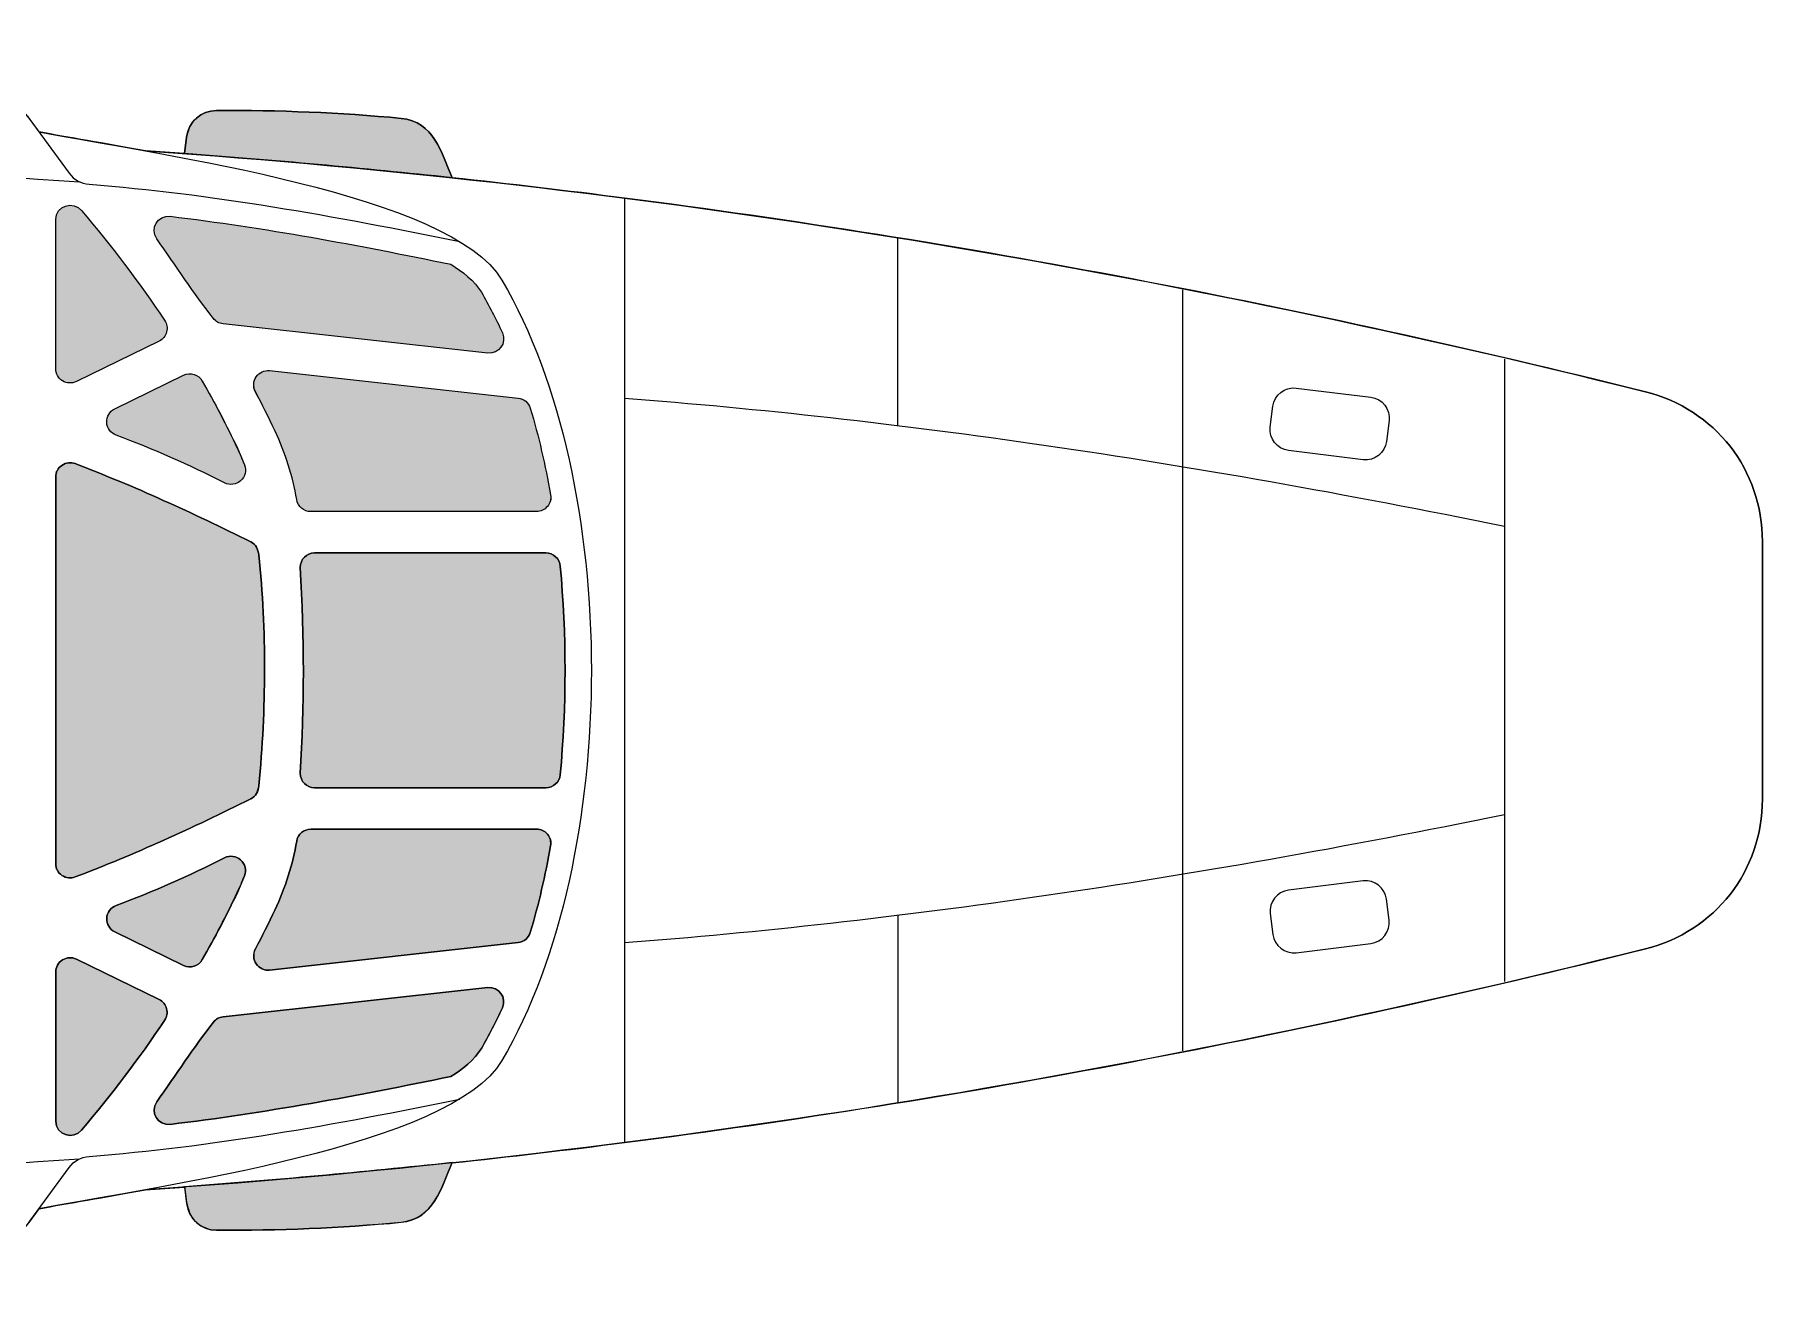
# Model space of a CAD drawing. Extents: x 65 to 351, y 42 to 244.
# Drawn here: x 163.6 to 183.16, y 110.67 to 124.95 of the extents above; entities that cross this region are included whole.
import ezdxf

# ---------------------------------------------------------------- set-up
doc = ezdxf.new("R2010")
doc.units = 0
doc.header["$MEASUREMENT"] = 0
doc.layers.add('4-VIEW', color=7, linetype='CONTINUOUS')
doc.layers.add('SOLIDS', color=7, linetype='CONTINUOUS')

msp = doc.modelspace()

# ---------------------------------------------------------------- hatches: boundary and pattern name
at = {"layer": 'SOLIDS'}
h = msp.add_hatch(color=252, dxfattribs=at)
edge = h.paths.add_edge_path()
edge.add_spline(control_points=[(167.753, 124.006), (167.064, 124.071), (166.367, 124.099), (165.663, 124.095), (165.55, 124.095), (165.449, 124.04), (165.387, 123.955), (165.345, 123.886), (165.326, 123.8), (165.315, 123.72), (165.315, 123.72), (165.301, 123.607), (165.301, 123.607), (166.308, 123.533), (167.318, 123.442), (168.331, 123.333), (168.206, 123.62), (168.124, 123.971), (167.753, 124.006)], knot_values=[0, 0, 0, 0, 1, 1, 1, 2, 2, 2, 3, 3, 3, 4, 4, 4, 5, 5, 5, 6, 6, 6, 6], degree=3, periodic=1)
h = msp.add_hatch(color=255, dxfattribs=at)
edge = h.paths.add_edge_path()
edge.add_spline(control_points=[(163.844, 122.859), (163.844, 122.859), (163.844, 121.172), (163.844, 121.172), (163.844, 121.114), (163.872, 121.065), (163.921, 121.034), (163.97, 121.004), (164.026, 121.001), (164.078, 121.026), (164.078, 121.026), (165.013, 121.483), (165.013, 121.483), (165.057, 121.504), (165.086, 121.54), (165.099, 121.587), (165.111, 121.633), (165.104, 121.679), (165.077, 121.719), (164.788, 122.151), (164.472, 122.565), (164.137, 122.963), (164.043, 123.075), (163.844, 123.018), (163.844, 122.859)], knot_values=[0, 0, 0, 0, 1, 1, 1, 2, 2, 2, 3, 3, 3, 4, 4, 4, 5, 5, 5, 6, 6, 6, 7, 7, 7, 8, 8, 8, 8], degree=3, periodic=1)
h = msp.add_hatch(color=255, dxfattribs=at)
edge = h.paths.add_edge_path()
edge.add_spline(control_points=[(168.316, 122.354), (167.268, 122.571), (166.205, 122.769), (165.139, 122.897), (164.998, 122.914), (164.905, 122.756), (164.987, 122.641), (165.206, 122.337), (165.407, 122.023), (165.628, 121.74), (165.656, 121.705), (165.693, 121.684), (165.738, 121.679), (165.738, 121.679), (168.733, 121.348), (168.733, 121.348), (168.859, 121.334), (168.951, 121.461), (168.899, 121.577), (168.826, 121.737), (168.746, 121.891), (168.661, 122.038), (168.587, 122.164), (168.443, 122.274), (168.316, 122.354)], knot_values=[0, 0, 0, 0, 1, 1, 1, 2, 2, 2, 3, 3, 3, 4, 4, 4, 5, 5, 5, 6, 6, 6, 7, 7, 7, 8, 8, 8, 8], degree=3, periodic=1)
h = msp.add_hatch(color=255, dxfattribs=at)
edge = h.paths.add_edge_path()
edge.add_spline(control_points=[(165.291, 121.097), (165.291, 121.097), (164.512, 120.717), (164.512, 120.717), (164.453, 120.688), (164.418, 120.629), (164.421, 120.563), (164.425, 120.497), (164.465, 120.442), (164.527, 120.419), (164.946, 120.261), (165.356, 120.083), (165.755, 119.879), (165.816, 119.848), (165.886, 119.857), (165.937, 119.903), (165.988, 119.948), (166.005, 120.018), (165.98, 120.082), (165.98, 120.082), (165.9, 120.271), (165.9, 120.271), (165.778, 120.53), (165.645, 120.784), (165.503, 121.031), (165.461, 121.106), (165.368, 121.135), (165.291, 121.097)], knot_values=[0, 0, 0, 0, 1, 1, 1, 2, 2, 2, 3, 3, 3, 4, 4, 4, 5, 5, 5, 6, 6, 6, 7, 7, 7, 8, 8, 8, 9, 9, 9, 9], degree=3, periodic=1)
h = msp.add_hatch(color=255, dxfattribs=at)
edge = h.paths.add_edge_path()
edge.add_spline(control_points=[(169.077, 120.838), (169.077, 120.838), (166.265, 121.149), (166.265, 121.149), (166.204, 121.156), (166.148, 121.131), (166.113, 121.08), (166.078, 121.029), (166.075, 120.967), (166.104, 120.912), (166.18, 120.767), (166.254, 120.619), (166.324, 120.47), (166.445, 120.21), (166.526, 119.955), (166.571, 119.689), (166.584, 119.61), (166.651, 119.553), (166.731, 119.553), (166.731, 119.553), (169.285, 119.553), (169.285, 119.553), (169.334, 119.553), (169.377, 119.573), (169.409, 119.612), (169.441, 119.65), (169.454, 119.695), (169.445, 119.744), (169.386, 120.076), (169.31, 120.405), (169.215, 120.723), (169.196, 120.787), (169.144, 120.831), (169.077, 120.838)], knot_values=[0, 0, 0, 0, 1, 1, 1, 2, 2, 2, 3, 3, 3, 4, 4, 4, 5, 5, 5, 6, 6, 6, 7, 7, 7, 8, 8, 8, 9, 9, 9, 10, 10, 10, 11, 11, 11, 11], degree=3, periodic=1)
h = msp.add_hatch(color=255, dxfattribs=at)
edge = h.paths.add_edge_path()
edge.add_spline(control_points=[(163.844, 119.943), (163.844, 119.943), (163.844, 115.568), (163.844, 115.568), (163.844, 115.513), (163.869, 115.465), (163.915, 115.434), (163.96, 115.403), (164.013, 115.397), (164.064, 115.416), (164.732, 115.67), (165.394, 115.973), (166.052, 116.302), (166.109, 116.33), (166.136, 116.385), (166.142, 116.447), (166.227, 117.328), (166.232, 118.2), (166.142, 119.065), (166.135, 119.127), (166.109, 119.182), (166.052, 119.21), (165.394, 119.539), (164.732, 119.841), (164.064, 120.096), (164.013, 120.115), (163.96, 120.109), (163.915, 120.077), (163.869, 120.046), (163.844, 119.999), (163.844, 119.943)], knot_values=[0, 0, 0, 0, 1, 1, 1, 2, 2, 2, 3, 3, 3, 4, 4, 4, 5, 5, 5, 6, 6, 6, 7, 7, 7, 8, 8, 8, 9, 9, 9, 10, 10, 10, 10], degree=3, periodic=1)
h = msp.add_hatch(color=255, dxfattribs=at)
edge = h.paths.add_edge_path()
edge.add_spline(control_points=[(166.611, 118.922), (166.66, 118.126), (166.657, 117.349), (166.611, 116.59), (166.611, 116.5), (166.684, 116.427), (166.773, 116.427), (166.773, 116.427), (169.392, 116.427), (169.392, 116.427), (169.476, 116.427), (169.546, 116.491), (169.554, 116.574), (169.626, 117.331), (169.626, 118.181), (169.554, 118.937), (169.546, 119.021), (169.476, 119.085), (169.392, 119.085), (169.392, 119.085), (166.773, 119.085), (166.773, 119.085), (166.684, 119.085), (166.611, 119.012), (166.611, 118.922)], knot_values=[0, 0, 0, 0, 1, 1, 1, 2, 2, 2, 3, 3, 3, 4, 4, 4, 5, 5, 5, 6, 6, 6, 7, 7, 7, 8, 8, 8, 8], degree=3, periodic=1)
h = msp.add_hatch(color=255, dxfattribs=at)
edge = h.paths.add_edge_path()
edge.add_spline(control_points=[(166.731, 115.958), (166.651, 115.958), (166.584, 115.902), (166.571, 115.823), (166.526, 115.556), (166.445, 115.301), (166.324, 115.042), (166.254, 114.893), (166.18, 114.745), (166.104, 114.599), (166.075, 114.545), (166.078, 114.483), (166.113, 114.432), (166.148, 114.382), (166.204, 114.355), (166.265, 114.362), (166.265, 114.362), (169.077, 114.673), (169.077, 114.673), (169.144, 114.681), (169.196, 114.725), (169.215, 114.788), (169.31, 115.107), (169.386, 115.436), (169.445, 115.768), (169.454, 115.817), (169.441, 115.862), (169.409, 115.901), (169.377, 115.939), (169.334, 115.958), (169.285, 115.958), (169.285, 115.958), (166.731, 115.958), (166.731, 115.958)], knot_values=[0, 0, 0, 0, 1, 1, 1, 2, 2, 2, 3, 3, 3, 4, 4, 4, 5, 5, 5, 6, 6, 6, 7, 7, 7, 8, 8, 8, 9, 9, 9, 10, 10, 10, 11, 11, 11, 11], degree=3, periodic=1)
h = msp.add_hatch(color=255, dxfattribs=at)
edge = h.paths.add_edge_path()
edge.add_spline(control_points=[(165.755, 115.633), (165.356, 115.429), (164.946, 115.25), (164.527, 115.093), (164.465, 115.07), (164.425, 115.015), (164.421, 114.949), (164.418, 114.882), (164.453, 114.824), (164.512, 114.795), (164.512, 114.795), (165.291, 114.414), (165.291, 114.414), (165.368, 114.377), (165.461, 114.406), (165.503, 114.48), (165.645, 114.728), (165.778, 114.981), (165.9, 115.242), (165.9, 115.242), (165.98, 115.43), (165.98, 115.43), (166.005, 115.494), (165.988, 115.563), (165.937, 115.609), (165.886, 115.655), (165.816, 115.664), (165.755, 115.633)], knot_values=[0, 0, 0, 0, 1, 1, 1, 2, 2, 2, 3, 3, 3, 4, 4, 4, 5, 5, 5, 6, 6, 6, 7, 7, 7, 8, 8, 8, 9, 9, 9, 9], degree=3, periodic=1)
h = msp.add_hatch(color=255, dxfattribs=at)
edge = h.paths.add_edge_path()
edge.add_spline(control_points=[(163.844, 114.339), (163.844, 114.339), (163.844, 112.653), (163.844, 112.653), (163.844, 112.494), (164.043, 112.437), (164.137, 112.549), (164.472, 112.946), (164.788, 113.361), (165.077, 113.793), (165.104, 113.833), (165.111, 113.878), (165.099, 113.925), (165.086, 113.972), (165.057, 114.008), (165.013, 114.029), (165.013, 114.029), (164.078, 114.486), (164.078, 114.486), (164.026, 114.511), (163.97, 114.508), (163.921, 114.477), (163.872, 114.447), (163.844, 114.397), (163.844, 114.339)], knot_values=[0, 0, 0, 0, 1, 1, 1, 2, 2, 2, 3, 3, 3, 4, 4, 4, 5, 5, 5, 6, 6, 6, 7, 7, 7, 8, 8, 8, 8], degree=3, periodic=1)
h = msp.add_hatch(color=255, dxfattribs=at)
edge = h.paths.add_edge_path()
edge.add_spline(control_points=[(168.733, 114.164), (168.733, 114.164), (165.738, 113.832), (165.738, 113.832), (165.693, 113.827), (165.656, 113.807), (165.628, 113.771), (165.407, 113.489), (165.206, 113.174), (164.987, 112.871), (164.905, 112.756), (164.998, 112.598), (165.139, 112.615), (166.205, 112.742), (167.268, 112.941), (168.316, 113.157), (168.443, 113.238), (168.587, 113.347), (168.661, 113.474), (168.746, 113.62), (168.826, 113.775), (168.899, 113.936), (168.951, 114.05), (168.859, 114.178), (168.733, 114.164)], knot_values=[0, 0, 0, 0, 1, 1, 1, 2, 2, 2, 3, 3, 3, 4, 4, 4, 5, 5, 5, 6, 6, 6, 7, 7, 7, 8, 8, 8, 8], degree=3, periodic=1)
h = msp.add_hatch(color=252, dxfattribs=at)
edge = h.paths.add_edge_path()
edge.add_spline(control_points=[(167.753, 111.509), (167.064, 111.444), (166.367, 111.416), (165.663, 111.42), (165.55, 111.421), (165.449, 111.475), (165.387, 111.56), (165.345, 111.63), (165.326, 111.715), (165.315, 111.796), (165.315, 111.796), (165.301, 111.909), (165.301, 111.909), (166.308, 111.983), (167.318, 112.074), (168.331, 112.182), (168.206, 111.895), (168.124, 111.545), (167.753, 111.509)], knot_values=[0, 0, 0, 0, 1, 1, 1, 2, 2, 2, 3, 3, 3, 4, 4, 4, 5, 5, 5, 6, 6, 6, 6], degree=3, periodic=1)

# ---------------------------------------------------------------- linework, layer by layer
at = {"layer": '4-VIEW', "color": 7}
for points in [[(170.282, 123.103), (170.282, 112.409)], [(173.373, 120.528), (173.373, 122.649)], [(176.597, 122.065), (176.597, 113.447)], [(180.241, 121.281), (180.241, 114.231)], [(173.373, 114.983), (173.373, 112.863)]]:
    msp.add_lwpolyline(points, dxfattribs=at)
for points, knots in [([(156.47, 123.518), (156.47, 123.518), (156.058, 123.915), (156.058, 123.915), (155.871, 124.095), (156, 124.421), (156.265, 124.417), (156.265, 124.417), (162.924, 124.318), (162.924, 124.318), (163.181, 124.315), (163.401, 124.201), (163.552, 123.993), (163.552, 123.993), (163.998, 123.384), (163.998, 123.384), (164.053, 123.309), (164.13, 123.266), (164.223, 123.259), (165.585, 123.155), (167.008, 122.901), (168.418, 122.61)], [0, 0, 0, 0, 1, 1, 1, 2, 2, 2, 3, 3, 3, 4, 4, 4, 5, 5, 5, 6, 6, 6, 7, 7, 7, 7]), ([(165.301, 123.607), (165.301, 123.607), (165.324, 123.794), (165.324, 123.794), (165.345, 123.966), (165.489, 124.094), (165.662, 124.095), (166.367, 124.099), (167.064, 124.071), (167.753, 124.006), (168.124, 123.971), (168.205, 123.62), (168.331, 123.333)], [0, 0, 0, 0, 1, 1, 1, 2, 2, 2, 3, 3, 3, 4, 4, 4, 4]), ([(163.656, 123.852), (165.057, 123.591), (168.331, 123.139), (168.894, 122.175), (170.244, 119.863), (170.244, 115.648), (168.894, 113.337), (168.331, 112.373), (165.057, 111.921), (163.656, 111.66)], [0, 0, 0, 0, 1, 1, 1, 2, 2, 2, 3, 3, 3, 3]), ([(164.859, 123.638), (170.43, 123.256), (176.089, 122.346), (181.835, 120.91), (182.624, 120.713), (183.16, 120.026), (183.16, 119.213), (183.16, 119.213), (183.16, 116.298), (183.16, 116.298), (183.16, 115.485), (182.624, 114.799), (181.835, 114.602), (176.089, 113.166), (170.43, 112.256), (164.859, 111.873)], [0, 0, 0, 0, 1, 1, 1, 2, 2, 2, 3, 3, 3, 4, 4, 4, 5, 5, 5, 5]), ([(163.844, 122.859), (163.844, 122.859), (163.844, 121.172), (163.844, 121.172), (163.844, 121.114), (163.872, 121.065), (163.921, 121.034), (163.969, 121.004), (164.026, 121.001), (164.078, 121.026), (164.078, 121.026), (165.013, 121.483), (165.013, 121.483), (165.057, 121.504), (165.086, 121.54), (165.099, 121.587), (165.111, 121.633), (165.104, 121.679), (165.077, 121.719), (164.788, 122.151), (164.472, 122.565), (164.137, 122.963), (164.042, 123.075), (163.844, 123.018), (163.844, 122.859), (163.844, 122.859), (163.844, 122.859), (163.844, 122.859)], [0, 0, 0, 0, 1, 1, 1, 2, 2, 2, 3, 3, 3, 4, 4, 4, 5, 5, 5, 6, 6, 6, 7, 7, 7, 8, 8, 8, 9, 9, 9, 9]), ([(168.899, 121.577), (168.826, 121.737), (168.746, 121.891), (168.661, 122.038), (168.587, 122.164), (168.443, 122.274), (168.316, 122.354), (167.268, 122.571), (166.205, 122.769), (165.139, 122.897), (164.998, 122.914), (164.905, 122.756), (164.987, 122.641), (165.206, 122.337), (165.407, 122.023), (165.628, 121.74), (165.656, 121.705), (165.693, 121.684), (165.738, 121.679), (165.738, 121.679), (168.733, 121.348), (168.733, 121.348), (168.859, 121.334), (168.951, 121.461), (168.899, 121.577), (168.899, 121.577), (168.899, 121.577), (168.899, 121.577)], [0, 0, 0, 0, 1, 1, 1, 2, 2, 2, 3, 3, 3, 4, 4, 4, 5, 5, 5, 6, 6, 6, 7, 7, 7, 8, 8, 8, 9, 9, 9, 9]), ([(164.527, 120.419), (164.946, 120.261), (165.356, 120.083), (165.755, 119.879), (165.816, 119.848), (165.886, 119.857), (165.937, 119.903), (165.988, 119.948), (166.005, 120.018), (165.98, 120.082), (165.956, 120.144), (165.929, 120.207), (165.899, 120.271), (165.777, 120.53), (165.645, 120.784), (165.503, 121.031), (165.461, 121.106), (165.368, 121.135), (165.291, 121.097), (165.291, 121.097), (164.512, 120.717), (164.512, 120.717), (164.453, 120.688), (164.418, 120.629), (164.421, 120.563), (164.425, 120.497), (164.465, 120.442), (164.527, 120.419), (164.527, 120.419), (164.527, 120.419), (164.527, 120.419)], [0, 0, 0, 0, 1, 1, 1, 2, 2, 2, 3, 3, 3, 4, 4, 4, 5, 5, 5, 6, 6, 6, 7, 7, 7, 8, 8, 8, 9, 9, 9, 10, 10, 10, 10]), ([(169.445, 119.744), (169.386, 120.076), (169.31, 120.405), (169.215, 120.723), (169.196, 120.787), (169.144, 120.831), (169.077, 120.838), (169.077, 120.838), (166.265, 121.149), (166.265, 121.149), (166.204, 121.156), (166.147, 121.131), (166.113, 121.08), (166.078, 121.029), (166.075, 120.967), (166.103, 120.912), (166.18, 120.767), (166.254, 120.619), (166.324, 120.47), (166.445, 120.21), (166.526, 119.955), (166.571, 119.689), (166.584, 119.61), (166.651, 119.553), (166.731, 119.553), (166.731, 119.553), (169.285, 119.553), (169.285, 119.553), (169.334, 119.553), (169.377, 119.573), (169.409, 119.612), (169.441, 119.65), (169.453, 119.695), (169.445, 119.744), (169.445, 119.744), (169.445, 119.744), (169.445, 119.744)], [0, 0, 0, 0, 1, 1, 1, 2, 2, 2, 3, 3, 3, 4, 4, 4, 5, 5, 5, 6, 6, 6, 7, 7, 7, 8, 8, 8, 9, 9, 9, 10, 10, 10, 11, 11, 11, 12, 12, 12, 12]), ([(177.796, 120.245), (177.796, 120.245), (178.641, 120.141), (178.641, 120.141), (178.771, 120.125), (178.89, 120.218), (178.906, 120.348), (178.906, 120.348), (178.935, 120.583), (178.935, 120.583), (178.951, 120.713), (178.858, 120.832), (178.728, 120.848), (178.728, 120.848), (177.884, 120.952), (177.884, 120.952), (177.754, 120.968), (177.635, 120.875), (177.619, 120.746), (177.619, 120.746), (177.59, 120.51), (177.59, 120.51), (177.574, 120.38), (177.667, 120.261), (177.796, 120.245), (177.796, 120.245), (177.796, 120.245), (177.796, 120.245)], [0, 0, 0, 0, 1, 1, 1, 2, 2, 2, 3, 3, 3, 4, 4, 4, 5, 5, 5, 6, 6, 6, 7, 7, 7, 8, 8, 8, 9, 9, 9, 9]), ([(163.844, 119.943), (163.844, 119.999), (163.869, 120.046), (163.914, 120.077), (163.96, 120.109), (164.013, 120.115), (164.064, 120.096), (164.732, 119.841), (165.394, 119.539), (166.052, 119.21), (166.108, 119.182), (166.135, 119.127), (166.142, 119.065), (166.232, 118.2), (166.227, 117.328), (166.142, 116.447), (166.136, 116.385), (166.108, 116.33), (166.052, 116.302), (165.394, 115.973), (164.732, 115.67), (164.064, 115.416), (164.013, 115.397), (163.96, 115.403), (163.914, 115.434), (163.869, 115.465), (163.844, 115.513), (163.844, 115.568), (163.844, 115.568), (163.844, 119.943), (163.844, 119.943), (163.844, 119.943), (163.844, 119.943), (163.844, 119.943)], [0, 0, 0, 0, 1, 1, 1, 2, 2, 2, 3, 3, 3, 4, 4, 4, 5, 5, 5, 6, 6, 6, 7, 7, 7, 8, 8, 8, 9, 9, 9, 10, 10, 10, 11, 11, 11, 11]), ([(166.611, 118.922), (166.611, 119.012), (166.684, 119.085), (166.773, 119.085), (166.773, 119.085), (169.392, 119.085), (169.392, 119.085), (169.476, 119.085), (169.546, 119.021), (169.554, 118.937), (169.626, 118.181), (169.626, 117.331), (169.554, 116.574), (169.546, 116.491), (169.476, 116.427), (169.392, 116.427), (169.392, 116.427), (166.773, 116.427), (166.773, 116.427), (166.684, 116.427), (166.611, 116.5), (166.611, 116.59), (166.657, 117.349), (166.66, 118.126), (166.611, 118.922), (166.611, 118.922), (166.611, 118.922), (166.611, 118.922)], [0, 0, 0, 0, 1, 1, 1, 2, 2, 2, 3, 3, 3, 4, 4, 4, 5, 5, 5, 6, 6, 6, 7, 7, 7, 8, 8, 8, 9, 9, 9, 9]), ([(169.445, 115.768), (169.386, 115.436), (169.31, 115.107), (169.215, 114.788), (169.196, 114.725), (169.144, 114.681), (169.077, 114.673), (169.077, 114.673), (166.265, 114.362), (166.265, 114.362), (166.204, 114.355), (166.147, 114.382), (166.113, 114.432), (166.078, 114.483), (166.075, 114.545), (166.103, 114.599), (166.18, 114.745), (166.254, 114.893), (166.324, 115.042), (166.445, 115.301), (166.526, 115.556), (166.571, 115.823), (166.584, 115.902), (166.651, 115.958), (166.731, 115.958), (166.731, 115.958), (169.285, 115.958), (169.285, 115.958), (169.334, 115.958), (169.377, 115.939), (169.409, 115.901), (169.441, 115.862), (169.453, 115.817), (169.445, 115.768), (169.445, 115.768), (169.445, 115.768), (169.445, 115.768)], [0, 0, 0, 0, 1, 1, 1, 2, 2, 2, 3, 3, 3, 4, 4, 4, 5, 5, 5, 6, 6, 6, 7, 7, 7, 8, 8, 8, 9, 9, 9, 10, 10, 10, 11, 11, 11, 12, 12, 12, 12]), ([(164.527, 115.093), (164.946, 115.25), (165.356, 115.429), (165.755, 115.633), (165.816, 115.664), (165.886, 115.655), (165.937, 115.609), (165.988, 115.563), (166.005, 115.494), (165.98, 115.43), (165.956, 115.368), (165.929, 115.305), (165.899, 115.242), (165.777, 114.981), (165.645, 114.728), (165.503, 114.48), (165.461, 114.406), (165.368, 114.377), (165.291, 114.414), (165.291, 114.414), (164.512, 114.795), (164.512, 114.795), (164.453, 114.824), (164.418, 114.882), (164.421, 114.949), (164.425, 115.015), (164.465, 115.07), (164.527, 115.093), (164.527, 115.093), (164.527, 115.093), (164.527, 115.093)], [0, 0, 0, 0, 1, 1, 1, 2, 2, 2, 3, 3, 3, 4, 4, 4, 5, 5, 5, 6, 6, 6, 7, 7, 7, 8, 8, 8, 9, 9, 9, 10, 10, 10, 10]), ([(177.796, 115.266), (177.796, 115.266), (178.641, 115.371), (178.641, 115.371), (178.771, 115.387), (178.89, 115.294), (178.906, 115.164), (178.906, 115.164), (178.935, 114.929), (178.935, 114.929), (178.951, 114.799), (178.858, 114.679), (178.728, 114.663), (178.728, 114.663), (177.884, 114.559), (177.884, 114.559), (177.754, 114.544), (177.635, 114.637), (177.619, 114.766), (177.619, 114.766), (177.59, 115.002), (177.59, 115.002), (177.574, 115.131), (177.667, 115.25), (177.796, 115.266), (177.796, 115.266), (177.796, 115.266), (177.796, 115.266)], [0, 0, 0, 0, 1, 1, 1, 2, 2, 2, 3, 3, 3, 4, 4, 4, 5, 5, 5, 6, 6, 6, 7, 7, 7, 8, 8, 8, 9, 9, 9, 9]), ([(163.844, 112.653), (163.844, 112.653), (163.844, 114.339), (163.844, 114.339), (163.844, 114.397), (163.872, 114.447), (163.921, 114.477), (163.969, 114.508), (164.026, 114.511), (164.078, 114.486), (164.078, 114.486), (165.013, 114.029), (165.013, 114.029), (165.057, 114.008), (165.086, 113.972), (165.099, 113.925), (165.111, 113.878), (165.104, 113.833), (165.077, 113.793), (164.788, 113.361), (164.472, 112.946), (164.137, 112.549), (164.042, 112.437), (163.844, 112.494), (163.844, 112.653), (163.844, 112.653), (163.844, 112.653), (163.844, 112.653)], [0, 0, 0, 0, 1, 1, 1, 2, 2, 2, 3, 3, 3, 4, 4, 4, 5, 5, 5, 6, 6, 6, 7, 7, 7, 8, 8, 8, 9, 9, 9, 9]), ([(168.899, 113.936), (168.826, 113.775), (168.746, 113.62), (168.661, 113.474), (168.587, 113.347), (168.443, 113.238), (168.316, 113.157), (167.268, 112.941), (166.205, 112.742), (165.139, 112.615), (164.998, 112.598), (164.905, 112.756), (164.987, 112.871), (165.206, 113.174), (165.407, 113.489), (165.628, 113.771), (165.656, 113.807), (165.693, 113.827), (165.738, 113.832), (165.738, 113.832), (168.733, 114.164), (168.733, 114.164), (168.859, 114.178), (168.951, 114.05), (168.899, 113.936), (168.899, 113.936), (168.899, 113.936), (168.899, 113.936)], [0, 0, 0, 0, 1, 1, 1, 2, 2, 2, 3, 3, 3, 4, 4, 4, 5, 5, 5, 6, 6, 6, 7, 7, 7, 8, 8, 8, 9, 9, 9, 9]), ([(156.47, 111.994), (156.47, 111.994), (156.058, 111.598), (156.058, 111.598), (155.871, 111.417), (156, 111.091), (156.265, 111.095), (156.265, 111.095), (162.924, 111.193), (162.924, 111.193), (163.181, 111.197), (163.401, 111.311), (163.552, 111.518), (163.552, 111.518), (163.998, 112.128), (163.998, 112.128), (164.053, 112.203), (164.13, 112.245), (164.223, 112.253), (165.585, 112.357), (167.008, 112.611), (168.418, 112.902)], [0, 0, 0, 0, 1, 1, 1, 2, 2, 2, 3, 3, 3, 4, 4, 4, 5, 5, 5, 6, 6, 6, 7, 7, 7, 7]), ([(165.301, 111.905), (165.301, 111.905), (165.324, 111.717), (165.324, 111.717), (165.345, 111.545), (165.489, 111.417), (165.662, 111.416), (166.367, 111.412), (167.064, 111.441), (167.753, 111.506), (168.124, 111.54), (168.205, 111.891), (168.331, 112.179)], [0, 0, 0, 0, 1, 1, 1, 2, 2, 2, 3, 3, 3, 4, 4, 4, 4])]:
    msp.add_open_spline(points, degree=3, knots=knots, dxfattribs=at)
for points in [[(156.489, 123.647), (158.987, 123.62), (161.603, 123.454), (164.113, 123.288)], [(170.282, 120.837), (173.322, 120.608), (176.642, 120.125), (180.241, 119.387)], [(170.282, 114.674), (173.322, 114.904), (176.642, 115.387), (180.241, 116.125)], [(156.489, 111.865), (158.987, 111.892), (161.603, 112.058), (164.113, 112.224)]]:
    msp.add_open_spline(points, degree=3, dxfattribs=at)
at = {"layer": 'SOLIDS'}
for points, knots in [([(137.575, 133.413), (137.575, 133.413), (137.952, 136.169), (137.952, 136.169), (137.952, 136.169), (138.36, 139.152), (138.36, 139.152), (138.36, 139.152), (138.571, 140.696), (138.571, 140.696), (138.571, 140.696), (138.765, 142.108), (138.765, 142.108), (138.765, 142.108), (139.205, 145.328), (139.205, 145.328), (139.205, 145.328), (139.221, 145.446), (139.221, 145.446), (139.221, 145.446), (139.594, 148.172), (139.594, 148.172), (139.594, 148.172), (140.006, 151.188), (140.006, 151.188), (140.006, 151.188), (140.401, 154.073), (140.401, 154.073), (140.401, 154.073), (140.421, 154.225), (140.421, 154.225), (140.421, 154.225), (140.448, 154.42), (140.448, 154.42), (140.448, 154.42), (140.84, 157.283), (140.84, 157.283), (140.84, 157.283), (141.212, 160.01), (141.212, 160.01), (141.212, 160.01), (141.236, 160.181), (141.236, 160.181), (141.236, 160.181), (141.609, 162.91), (141.609, 162.91), (141.609, 162.91), (141.621, 162.998), (141.621, 162.998), (141.621, 162.998), (141.997, 165.749), (141.997, 165.749), (141.997, 165.749), (142.036, 166.029), (142.036, 166.029), (142.036, 166.029), (142.052, 166.147), (142.052, 166.147), (142.052, 166.147), (142.447, 169.039), (142.447, 169.039), (142.447, 169.039), (142.858, 172.044), (142.858, 172.044), (142.858, 172.044), (142.88, 172.204), (142.88, 172.204), (142.88, 172.204), (143.267, 175.033), (143.267, 175.033), (143.267, 175.033), (143.654, 177.866), (143.654, 177.866), (143.654, 177.866), (143.683, 178.08), (143.683, 178.08), (143.683, 178.08), (143.957, 180.085), (143.957, 180.085), (144.001, 180.401), (144.055, 180.706), (144.12, 181.001), (144.142, 181.102), (144.166, 181.202), (144.191, 181.3), (144.498, 182.529), (144.994, 183.572), (145.621, 184.433), (146.055, 185.029), (146.553, 185.539), (147.095, 185.964), (147.369, 186.179), (147.656, 186.373), (147.951, 186.545), (150.796, 188.207), (154.487, 187.884), (156.882, 185.821), (157.187, 185.557), (157.472, 185.266), (157.731, 184.947), (157.864, 184.783), (157.99, 184.612), (158.109, 184.433), (158.81, 183.38), (159.257, 182.074), (159.325, 180.53), (159.325, 180.53), (159.34, 180.188), (159.34, 180.188), (159.34, 180.188), (159.603, 180.188), (159.603, 180.188), (159.671, 180.188), (159.726, 180.132), (159.726, 180.064), (159.726, 180.064), (159.726, 179.835), (159.726, 179.835), (159.726, 179.767), (159.671, 179.711), (159.603, 179.711), (159.603, 179.711), (159.361, 179.711), (159.361, 179.711), (159.361, 179.711), (159.434, 178.08), (159.434, 178.08), (159.434, 178.08), (159.834, 169.039), (159.834, 169.039), (159.834, 169.039), (160.225, 160.181), (160.225, 160.181), (160.225, 160.181), (160.623, 151.188), (160.623, 151.188), (160.623, 151.188), (161.024, 142.109), (161.024, 142.109), (161.024, 142.109), (161.083, 140.774), (161.083, 140.774), (161.083, 140.774), (161.112, 140.11), (161.112, 140.11), (161.127, 139.782), (161.338, 139.509), (161.629, 139.401), (161.715, 139.369), (161.808, 139.351), (161.905, 139.351), (161.905, 139.351), (162.139, 139.351), (162.139, 139.351), (162.139, 139.351), (165.04, 139.351), (165.04, 139.351), (165.04, 139.351), (165.845, 139.351), (165.845, 139.351), (165.85, 139.351), (165.856, 139.351), (165.861, 139.351), (165.861, 139.351), (165.861, 139.498), (165.861, 139.498), (165.861, 139.764), (166.299, 139.764), (166.299, 139.498), (166.299, 139.498), (166.299, 139.343), (166.299, 139.343), (166.473, 139.336), (166.64, 139.326), (166.8, 139.312), (167.632, 139.241), (168.299, 139.082), (169.085, 138.912), (169.085, 139.378), (169.524, 139.273), (169.742, 139.262), (169.795, 139.303), (169.865, 139.347), (169.952, 139.395), (170.898, 139.918), (173.377, 139.876), (173.29, 138.809), (173.581, 138.653), (173.785, 138.429), (173.842, 138.125), (173.853, 138.068), (173.859, 138.008), (173.859, 137.945), (173.859, 137.885), (173.854, 137.828), (173.845, 137.774), (173.845, 137.774), (173.845, 135.56), (173.845, 135.56), (173.845, 135.56), (174.217, 135.56), (174.217, 135.56), (174.217, 135.56), (174.217, 135.651), (174.217, 135.651), (174.217, 135.76), (174.306, 135.849), (174.415, 135.849), (174.415, 135.849), (175.277, 135.849), (175.277, 135.849), (175.359, 135.849), (175.429, 135.799), (175.46, 135.728), (175.749, 135.633), (176.026, 135.363), (176.039, 134.787), (176.026, 134.211), (175.749, 133.942), (175.46, 133.845), (175.429, 133.775), (175.359, 133.725), (175.277, 133.725), (175.277, 133.725), (174.415, 133.725), (174.415, 133.725), (174.306, 133.725), (174.217, 133.814), (174.217, 133.924), (174.217, 133.924), (174.217, 134.015), (174.217, 134.015), (174.217, 134.015), (173.845, 134.015), (173.845, 134.015), (173.845, 134.015), (173.845, 131.841), (173.845, 131.841), (173.845, 131.841), (173.842, 131.768), (173.842, 131.768), (173.842, 131.767), (173.842, 131.767), (173.842, 131.766), (173.853, 131.707), (173.859, 131.645), (173.859, 131.58), (173.859, 131.517), (173.853, 131.457), (173.842, 131.4), (173.785, 131.096), (173.581, 130.872), (173.29, 130.716), (173.377, 129.649), (170.898, 129.606), (169.952, 130.13), (169.816, 130.205), (169.725, 130.27), (169.667, 130.327), (169.261, 130.282), (169.085, 130.487), (169.085, 130.708), (169.085, 130.708), (169.085, 131.081), (169.085, 131.081), (168.532, 130.829), (167.928, 130.682), (167.238, 130.601), (167.238, 130.601), (167.238, 130.413), (167.238, 130.413), (167.238, 130.147), (166.8, 130.147), (166.8, 130.413), (166.8, 130.413), (166.8, 130.559), (166.8, 130.559), (166.638, 130.547), (166.471, 130.538), (166.299, 130.53), (166.299, 130.53), (166.299, 130.371), (166.299, 130.371), (166.299, 130.105), (165.861, 130.105), (165.861, 130.371), (165.861, 130.371), (165.861, 130.518), (165.861, 130.518), (165.602, 130.513), (165.332, 130.513), (165.049, 130.515), (165.014, 130.515), (164.98, 130.516), (164.944, 130.516), (164.944, 130.516), (162.312, 130.544), (162.312, 130.544), (162.249, 130.544), (162.192, 130.539), (162.139, 130.53), (161.96, 130.497), (161.841, 130.408), (161.763, 130.286), (161.649, 130.106), (161.624, 129.854), (161.626, 129.603), (161.628, 129.425), (161.643, 129.249), (161.65, 129.098), (161.65, 129.098), (161.83, 125.269), (161.83, 125.269), (161.952, 125.03), (161.916, 124.638), (162.083, 124.33), (162.083, 124.33), (162.924, 124.318), (162.924, 124.318), (163.181, 124.315), (163.401, 124.201), (163.553, 123.993), (163.553, 123.993), (163.657, 123.852), (163.657, 123.852), (163.977, 123.792), (164.397, 123.722), (164.859, 123.638), (164.86, 123.639), (164.861, 123.638), (164.862, 123.638), (165.008, 123.628), (165.155, 123.618), (165.301, 123.607), (165.301, 123.607), (165.324, 123.794), (165.324, 123.794), (165.345, 123.966), (165.489, 124.094), (165.663, 124.095), (166.367, 124.099), (167.064, 124.071), (167.753, 124.006), (168.124, 123.971), (168.206, 123.62), (168.331, 123.333), (168.98, 123.263), (169.631, 123.187), (170.282, 123.103), (174.093, 122.613), (177.944, 121.882), (181.835, 120.91), (182.624, 120.713), (183.16, 120.026), (183.16, 119.213), (183.16, 119.213), (183.16, 116.298), (183.16, 116.298), (183.16, 115.485), (182.624, 114.799), (181.835, 114.602), (177.944, 113.63), (174.093, 112.899), (170.282, 112.409), (169.631, 112.325), (168.98, 112.248), (168.331, 112.179), (168.206, 111.891), (168.124, 111.54), (167.753, 111.506), (167.064, 111.441), (166.367, 111.412), (165.663, 111.416), (165.489, 111.417), (165.345, 111.545), (165.324, 111.717), (165.324, 111.717), (165.301, 111.904), (165.301, 111.904), (165.154, 111.894), (165.006, 111.883), (164.859, 111.873), (164.396, 111.79), (163.977, 111.72), (163.657, 111.66), (163.657, 111.66), (163.553, 111.518), (163.553, 111.518), (163.401, 111.311), (163.181, 111.197), (162.924, 111.193), (162.924, 111.193), (162.083, 111.181), (162.083, 111.181), (161.916, 110.874), (161.952, 110.482), (161.83, 110.243), (161.83, 110.243), (161.65, 106.414), (161.65, 106.414), (161.643, 106.263), (161.628, 106.086), (161.626, 105.909), (161.624, 105.658), (161.649, 105.406), (161.763, 105.226), (161.841, 105.103), (161.96, 105.014), (162.139, 104.981), (162.192, 104.972), (162.249, 104.968), (162.312, 104.968), (162.312, 104.968), (164.944, 104.996), (164.944, 104.996), (164.98, 104.997), (165.014, 104.997), (165.049, 104.997), (165.332, 104.999), (165.602, 104.999), (165.861, 104.994), (165.861, 104.994), (165.861, 105.141), (165.861, 105.141), (165.861, 105.406), (166.299, 105.406), (166.299, 105.141), (166.299, 105.141), (166.299, 104.982), (166.299, 104.982), (166.471, 104.974), (166.638, 104.965), (166.8, 104.952), (166.8, 104.952), (166.8, 105.099), (166.8, 105.099), (166.8, 105.365), (167.238, 105.365), (167.238, 105.099), (167.238, 105.099), (167.238, 104.91), (167.238, 104.91), (167.928, 104.83), (168.532, 104.683), (169.085, 104.43), (169.085, 104.43), (169.085, 104.804), (169.085, 104.804), (169.085, 105.025), (169.261, 105.229), (169.668, 105.185), (169.725, 105.242), (169.816, 105.307), (169.952, 105.382), (170.898, 105.906), (173.377, 105.863), (173.29, 104.796), (173.581, 104.64), (173.785, 104.416), (173.842, 104.112), (173.853, 104.055), (173.859, 103.995), (173.859, 103.932), (173.859, 103.867), (173.853, 103.805), (173.842, 103.746), (173.842, 103.745), (173.842, 103.745), (173.842, 103.744), (173.842, 103.744), (173.845, 103.67), (173.845, 103.67), (173.845, 103.67), (173.845, 101.497), (173.845, 101.497), (173.845, 101.497), (174.217, 101.497), (174.217, 101.497), (174.217, 101.497), (174.217, 101.588), (174.217, 101.588), (174.217, 101.698), (174.306, 101.786), (174.415, 101.786), (174.415, 101.786), (175.277, 101.786), (175.277, 101.786), (175.359, 101.786), (175.429, 101.737), (175.46, 101.666), (175.749, 101.57), (176.026, 101.301), (176.039, 100.725), (176.026, 100.149), (175.749, 99.879), (175.46, 99.783), (175.429, 99.712), (175.359, 99.663), (175.277, 99.663), (175.277, 99.663), (174.415, 99.663), (174.415, 99.663), (174.306, 99.663), (174.217, 99.752), (174.217, 99.861), (174.217, 99.861), (174.217, 99.952), (174.217, 99.952), (174.217, 99.952), (173.845, 99.952), (173.845, 99.952), (173.845, 99.952), (173.845, 97.738), (173.845, 97.738), (173.854, 97.683), (173.859, 97.626), (173.859, 97.566), (173.859, 97.504), (173.853, 97.444), (173.842, 97.387), (173.785, 97.083), (173.581, 96.858), (173.29, 96.703), (173.377, 95.636), (170.898, 95.593), (169.952, 96.116), (169.865, 96.165), (169.796, 96.209), (169.742, 96.249), (169.524, 96.238), (169.085, 96.134), (169.085, 96.6), (168.299, 96.43), (167.632, 96.271), (166.8, 96.199), (166.64, 96.186), (166.473, 96.175), (166.299, 96.169), (166.299, 96.169), (166.299, 96.014), (166.299, 96.014), (166.299, 95.747), (165.861, 95.747), (165.861, 96.014), (165.861, 96.014), (165.861, 96.16), (165.861, 96.16), (165.856, 96.16), (165.85, 96.16), (165.845, 96.16), (165.845, 96.16), (165.04, 96.16), (165.04, 96.16), (165.04, 96.16), (162.139, 96.16), (162.139, 96.16), (162.139, 96.16), (161.905, 96.16), (161.905, 96.16), (161.808, 96.16), (161.715, 96.143), (161.629, 96.111), (161.338, 96.003), (161.127, 95.729), (161.112, 95.402), (161.112, 95.402), (161.083, 94.738), (161.083, 94.738), (161.083, 94.738), (161.024, 93.403), (161.024, 93.403), (161.024, 93.403), (160.623, 84.323), (160.623, 84.323), (160.623, 84.323), (160.225, 75.331), (160.225, 75.331), (160.225, 75.331), (159.834, 66.472), (159.834, 66.472), (159.834, 66.472), (159.434, 57.431), (159.434, 57.431), (159.434, 57.431), (159.361, 55.801), (159.361, 55.801), (159.361, 55.801), (159.603, 55.801), (159.603, 55.801), (159.671, 55.801), (159.726, 55.745), (159.726, 55.677), (159.726, 55.677), (159.726, 55.447), (159.726, 55.447), (159.726, 55.38), (159.671, 55.324), (159.603, 55.324), (159.603, 55.324), (159.34, 55.324), (159.34, 55.324), (159.34, 55.324), (159.325, 54.982), (159.325, 54.982), (159.257, 53.438), (158.81, 52.132), (158.109, 51.078), (157.99, 50.9), (157.864, 50.729), (157.731, 50.565), (157.472, 50.246), (157.187, 49.955), (156.882, 49.691), (154.487, 47.627), (150.796, 47.305), (147.951, 48.966), (147.656, 49.138), (147.369, 49.332), (147.095, 49.547), (146.553, 49.973), (146.055, 50.482), (145.621, 51.078), (144.993, 51.94), (144.498, 52.982), (144.191, 54.212), (144.166, 54.31), (144.142, 54.409), (144.12, 54.51), (144.055, 54.805), (144.001, 55.11), (143.957, 55.426), (143.957, 55.426), (143.683, 57.431), (143.683, 57.431), (143.683, 57.431), (143.654, 57.645), (143.654, 57.645), (143.654, 57.645), (143.267, 60.479), (143.267, 60.479), (143.267, 60.479), (142.88, 63.307), (142.88, 63.307), (142.88, 63.307), (142.858, 63.468), (142.858, 63.468), (142.858, 63.468), (142.447, 66.472), (142.447, 66.472), (142.447, 66.472), (142.052, 69.364), (142.052, 69.364), (142.052, 69.364), (142.036, 69.482), (142.036, 69.482), (142.036, 69.482), (141.997, 69.763), (141.997, 69.763), (141.997, 69.763), (141.621, 72.513), (141.621, 72.513), (141.621, 72.513), (141.609, 72.602), (141.609, 72.602), (141.609, 72.602), (141.236, 75.331), (141.236, 75.331), (141.236, 75.331), (141.212, 75.502), (141.212, 75.502), (141.212, 75.502), (140.84, 78.229), (140.84, 78.229), (140.84, 78.229), (140.448, 81.092), (140.448, 81.092), (140.448, 81.092), (140.421, 81.287), (140.421, 81.287), (140.421, 81.287), (140.401, 81.439), (140.401, 81.439), (140.401, 81.439), (140.006, 84.323), (140.006, 84.323), (140.006, 84.323), (139.594, 87.34), (139.594, 87.34), (139.594, 87.34), (139.221, 90.065), (139.221, 90.065), (139.221, 90.065), (139.205, 90.183), (139.205, 90.183), (139.205, 90.183), (138.765, 93.404), (138.765, 93.404), (138.765, 93.404), (138.571, 94.816), (138.571, 94.816), (138.571, 94.816), (138.36, 96.36), (138.36, 96.36), (138.36, 96.36), (137.952, 99.343), (137.952, 99.343), (137.952, 99.343), (137.576, 102.098), (137.576, 102.098), (137.576, 102.098), (137.146, 105.24), (137.146, 105.24), (137.022, 106.143), (135.91, 107.149), (134.956, 107.881), (134.637, 108.127), (134.335, 108.341), (134.095, 108.511), (134.08, 108.521), (134.065, 108.531), (134.05, 108.542), (132.431, 109.772), (130.741, 110.525), (124.929, 112.271), (123.252, 112.397), (121.584, 112.524), (119.928, 112.648), (111.622, 113.273), (102.347, 114.158), (94.658, 115.085), (94.656, 115.084), (94.655, 115.084), (94.655, 115.085), (94.133, 115.068), (93.731, 114.906), (93.517, 114.513), (93.489, 114.46), (93.45, 114.416), (93.405, 114.382), (93.405, 114.382), (93.092, 112.938), (93.092, 112.938), (93.092, 112.938), (92.357, 109.547), (92.357, 109.547), (92.357, 109.547), (91.254, 104.453), (91.254, 104.453), (91.254, 104.453), (89.786, 97.681), (89.786, 97.681), (89.786, 97.681), (89.242, 95.167), (89.242, 95.167), (88.954, 93.839), (88.499, 92.811), (87.918, 91.9), (87.401, 91.091), (86.784, 90.376), (86.094, 89.626), (85.556, 89.04), (84.584, 89.31), (84.424, 90.089), (84.424, 90.089), (84.053, 91.9), (84.053, 91.9), (84.053, 91.9), (83.555, 94.326), (83.555, 94.326), (83.555, 94.326), (81.996, 101.923), (81.996, 101.923), (81.996, 101.923), (81.049, 106.534), (81.049, 106.534), (81.049, 106.534), (80.92, 107.162), (80.92, 107.162), (80.92, 107.162), (79.735, 112.938), (79.735, 112.938), (79.735, 112.938), (79.123, 115.922), (79.123, 115.922), (79.123, 115.922), (78.946, 116.787), (78.946, 116.787), (78.811, 117.091), (78.566, 117.297), (78.16, 117.353), (78.035, 117.371), (77.943, 117.476), (77.943, 117.603), (77.943, 117.603), (77.943, 117.909), (77.943, 117.909), (77.943, 118.035), (78.035, 118.141), (78.16, 118.159), (78.566, 118.216), (78.811, 118.42), (78.946, 118.725), (78.946, 118.725), (79.123, 119.59), (79.123, 119.59), (79.123, 119.59), (79.735, 122.574), (79.735, 122.574), (79.735, 122.574), (80.921, 128.349), (80.921, 128.349), (80.921, 128.349), (81.049, 128.977), (81.049, 128.977), (81.049, 128.977), (81.996, 133.588), (81.996, 133.588), (81.996, 133.588), (83.555, 141.186), (83.555, 141.186), (83.555, 141.186), (84.053, 143.612), (84.053, 143.612), (84.053, 143.612), (84.424, 145.422), (84.424, 145.422), (84.584, 146.202), (85.556, 146.471), (86.094, 145.885), (86.784, 145.136), (87.401, 144.42), (87.918, 143.612), (88.499, 142.701), (88.954, 141.673), (89.242, 140.345), (89.242, 140.345), (89.786, 137.831), (89.786, 137.831), (89.786, 137.831), (91.254, 131.058), (91.254, 131.058), (91.254, 131.058), (92.358, 125.964), (92.358, 125.964), (92.358, 125.964), (93.092, 122.574), (93.092, 122.574), (93.092, 122.574), (93.405, 121.13), (93.405, 121.13), (93.45, 121.096), (93.489, 121.052), (93.517, 120.999), (93.732, 120.606), (94.135, 120.443), (94.658, 120.427), (102.347, 121.353), (111.622, 122.238), (119.928, 122.863), (121.584, 122.988), (123.252, 123.115), (124.929, 123.24), (130.741, 124.987), (132.431, 125.739), (134.05, 126.97), (134.065, 126.981), (134.08, 126.991), (134.094, 127.001), (134.335, 127.171), (134.637, 127.385), (134.956, 127.63), (135.91, 128.363), (137.022, 129.369), (137.146, 130.272), (137.146, 130.272), (137.575, 133.413), (137.575, 133.413)], [0, 0, 0, 0, 1, 1, 1, 2, 2, 2, 3, 3, 3, 4, 4, 4, 5, 5, 5, 6, 6, 6, 7, 7, 7, 8, 8, 8, 9, 9, 9, 10, 10, 10, 11, 11, 11, 12, 12, 12, 13, 13, 13, 14, 14, 14, 15, 15, 15, 16, 16, 16, 17, 17, 17, 18, 18, 18, 19, 19, 19, 20, 20, 20, 21, 21, 21, 22, 22, 22, 23, 23, 23, 24, 24, 24, 25, 25, 25, 26, 26, 26, 27, 27, 27, 28, 28, 28, 29, 29, 29, 30, 30, 30, 31, 31, 31, 32, 32, 32, 33, 33, 33, 34, 34, 34, 35, 35, 35, 36, 36, 36, 37, 37, 37, 38, 38, 38, 39, 39, 39, 40, 40, 40, 41, 41, 41, 42, 42, 42, 43, 43, 43, 44, 44, 44, 45, 45, 45, 46, 46, 46, 47, 47, 47, 48, 48, 48, 49, 49, 49, 50, 50, 50, 51, 51, 51, 52, 52, 52, 53, 53, 53, 54, 54, 54, 55, 55, 55, 56, 56, 56, 57, 57, 57, 58, 58, 58, 59, 59, 59, 60, 60, 60, 61, 61, 61, 62, 62, 62, 63, 63, 63, 64, 64, 64, 65, 65, 65, 66, 66, 66, 67, 67, 67, 68, 68, 68, 69, 69, 69, 70, 70, 70, 71, 71, 71, 72, 72, 72, 73, 73, 73, 74, 74, 74, 75, 75, 75, 76, 76, 76, 77, 77, 77, 78, 78, 78, 79, 79, 79, 80, 80, 80, 81, 81, 81, 82, 82, 82, 83, 83, 83, 84, 84, 84, 85, 85, 85, 86, 86, 86, 87, 87, 87, 88, 88, 88, 89, 89, 89, 90, 90, 90, 91, 91, 91, 92, 92, 92, 93, 93, 93, 94, 94, 94, 95, 95, 95, 96, 96, 96, 97, 97, 97, 98, 98, 98, 99, 99, 99, 100, 100, 100, 101, 101, 101, 102, 102, 102, 103, 103, 103, 104, 104, 104, 105, 105, 105, 106, 106, 106, 107, 107, 107, 108, 108, 108, 109, 109, 109, 110, 110, 110, 111, 111, 111, 112, 112, 112, 113, 113, 113, 114, 114, 114, 115, 115, 115, 116, 116, 116, 117, 117, 117, 118, 118, 118, 119, 119, 119, 120, 120, 120, 121, 121, 121, 122, 122, 122, 123, 123, 123, 124, 124, 124, 125, 125, 125, 126, 126, 126, 127, 127, 127, 128, 128, 128, 129, 129, 129, 130, 130, 130, 131, 131, 131, 132, 132, 132, 133, 133, 133, 134, 134, 134, 135, 135, 135, 136, 136, 136, 137, 137, 137, 138, 138, 138, 139, 139, 139, 140, 140, 140, 141, 141, 141, 142, 142, 142, 143, 143, 143, 144, 144, 144, 145, 145, 145, 146, 146, 146, 147, 147, 147, 148, 148, 148, 149, 149, 149, 150, 150, 150, 151, 151, 151, 152, 152, 152, 153, 153, 153, 154, 154, 154, 155, 155, 155, 156, 156, 156, 157, 157, 157, 158, 158, 158, 159, 159, 159, 160, 160, 160, 161, 161, 161, 162, 162, 162, 163, 163, 163, 164, 164, 164, 165, 165, 165, 166, 166, 166, 167, 167, 167, 168, 168, 168, 169, 169, 169, 170, 170, 170, 171, 171, 171, 172, 172, 172, 173, 173, 173, 174, 174, 174, 175, 175, 175, 176, 176, 176, 177, 177, 177, 178, 178, 178, 179, 179, 179, 180, 180, 180, 181, 181, 181, 182, 182, 182, 183, 183, 183, 184, 184, 184, 185, 185, 185, 186, 186, 186, 187, 187, 187, 188, 188, 188, 189, 189, 189, 190, 190, 190, 191, 191, 191, 192, 192, 192, 193, 193, 193, 194, 194, 194, 195, 195, 195, 196, 196, 196, 197, 197, 197, 198, 198, 198, 199, 199, 199, 200, 200, 200, 201, 201, 201, 202, 202, 202, 203, 203, 203, 204, 204, 204, 205, 205, 205, 206, 206, 206, 207, 207, 207, 208, 208, 208, 209, 209, 209, 210, 210, 210, 211, 211, 211, 212, 212, 212, 213, 213, 213, 214, 214, 214, 215, 215, 215, 216, 216, 216, 217, 217, 217, 218, 218, 218, 219, 219, 219, 220, 220, 220, 221, 221, 221, 222, 222, 222, 223, 223, 223, 224, 224, 224, 225, 225, 225, 226, 226, 226, 227, 227, 227, 228, 228, 228, 229, 229, 229, 230, 230, 230, 231, 231, 231, 232, 232, 232, 233, 233, 233, 234, 234, 234, 235, 235, 235, 236, 236, 236, 237, 237, 237, 238, 238, 238, 239, 239, 239, 240, 240, 240, 241, 241, 241, 242, 242, 242, 243, 243, 243, 244, 244, 244, 245, 245, 245, 246, 246, 246, 247, 247, 247, 248, 248, 248, 249, 249, 249, 250, 250, 250, 251, 251, 251, 252, 252, 252, 253, 253, 253, 254, 254, 254, 255, 255, 255, 256, 256, 256, 257, 257, 257, 258, 258, 258, 259, 259, 259, 260, 260, 260, 261, 261, 261, 262, 262, 262, 263, 263, 263, 264, 264, 264, 265, 265, 265, 266, 266, 266, 267, 267, 267, 268, 268, 268, 269, 269, 269, 270, 270, 270, 271, 271, 271, 272, 272, 272, 273, 273, 273, 274, 274, 274, 275, 275, 275, 276, 276, 276, 277, 277, 277, 278, 278, 278, 279, 279, 279, 280, 280, 280, 281, 281, 281, 282, 282, 282, 283, 283, 283, 284, 284, 284, 285, 285, 285, 286, 286, 286, 287, 287, 287, 288, 288, 288, 289, 289, 289, 290, 290, 290, 291, 291, 291, 292, 292, 292, 292]), ([(167.753, 124.006), (167.064, 124.071), (166.367, 124.099), (165.663, 124.095), (165.55, 124.095), (165.449, 124.04), (165.387, 123.955), (165.345, 123.886), (165.326, 123.8), (165.315, 123.72), (165.315, 123.72), (165.301, 123.607), (165.301, 123.607), (166.308, 123.533), (167.318, 123.442), (168.331, 123.333), (168.206, 123.62), (168.124, 123.971), (167.753, 124.006)], [0, 0, 0, 0, 1, 1, 1, 2, 2, 2, 3, 3, 3, 4, 4, 4, 5, 5, 5, 6, 6, 6, 6]), ([(163.844, 122.859), (163.844, 122.859), (163.844, 121.172), (163.844, 121.172), (163.844, 121.114), (163.872, 121.065), (163.921, 121.034), (163.97, 121.004), (164.026, 121.001), (164.078, 121.026), (164.078, 121.026), (165.013, 121.483), (165.013, 121.483), (165.057, 121.504), (165.086, 121.54), (165.099, 121.587), (165.111, 121.633), (165.104, 121.679), (165.077, 121.719), (164.788, 122.151), (164.472, 122.565), (164.137, 122.963), (164.043, 123.075), (163.844, 123.018), (163.844, 122.859)], [0, 0, 0, 0, 1, 1, 1, 2, 2, 2, 3, 3, 3, 4, 4, 4, 5, 5, 5, 6, 6, 6, 7, 7, 7, 8, 8, 8, 8]), ([(168.316, 122.354), (167.268, 122.571), (166.205, 122.769), (165.139, 122.897), (164.998, 122.914), (164.905, 122.756), (164.987, 122.641), (165.206, 122.337), (165.407, 122.023), (165.628, 121.74), (165.656, 121.705), (165.693, 121.684), (165.738, 121.679), (165.738, 121.679), (168.733, 121.348), (168.733, 121.348), (168.859, 121.334), (168.951, 121.461), (168.899, 121.577), (168.826, 121.737), (168.746, 121.891), (168.661, 122.038), (168.587, 122.164), (168.443, 122.274), (168.316, 122.354)], [0, 0, 0, 0, 1, 1, 1, 2, 2, 2, 3, 3, 3, 4, 4, 4, 5, 5, 5, 6, 6, 6, 7, 7, 7, 8, 8, 8, 8]), ([(165.291, 121.097), (165.291, 121.097), (164.512, 120.717), (164.512, 120.717), (164.453, 120.688), (164.418, 120.629), (164.421, 120.563), (164.425, 120.497), (164.465, 120.442), (164.527, 120.419), (164.946, 120.261), (165.356, 120.083), (165.755, 119.879), (165.816, 119.848), (165.886, 119.857), (165.937, 119.903), (165.988, 119.948), (166.005, 120.018), (165.98, 120.082), (165.98, 120.082), (165.9, 120.271), (165.9, 120.271), (165.778, 120.53), (165.645, 120.784), (165.503, 121.031), (165.461, 121.106), (165.368, 121.135), (165.291, 121.097)], [0, 0, 0, 0, 1, 1, 1, 2, 2, 2, 3, 3, 3, 4, 4, 4, 5, 5, 5, 6, 6, 6, 7, 7, 7, 8, 8, 8, 9, 9, 9, 9]), ([(169.077, 120.838), (169.077, 120.838), (166.265, 121.149), (166.265, 121.149), (166.204, 121.156), (166.148, 121.131), (166.113, 121.08), (166.078, 121.029), (166.075, 120.967), (166.104, 120.912), (166.18, 120.767), (166.254, 120.619), (166.324, 120.47), (166.445, 120.21), (166.526, 119.955), (166.571, 119.689), (166.584, 119.61), (166.651, 119.553), (166.731, 119.553), (166.731, 119.553), (169.285, 119.553), (169.285, 119.553), (169.334, 119.553), (169.377, 119.573), (169.409, 119.612), (169.441, 119.65), (169.454, 119.695), (169.445, 119.744), (169.386, 120.076), (169.31, 120.405), (169.215, 120.723), (169.196, 120.787), (169.144, 120.831), (169.077, 120.838)], [0, 0, 0, 0, 1, 1, 1, 2, 2, 2, 3, 3, 3, 4, 4, 4, 5, 5, 5, 6, 6, 6, 7, 7, 7, 8, 8, 8, 9, 9, 9, 10, 10, 10, 11, 11, 11, 11]), ([(163.844, 119.943), (163.844, 119.943), (163.844, 115.568), (163.844, 115.568), (163.844, 115.513), (163.869, 115.465), (163.915, 115.434), (163.96, 115.403), (164.013, 115.397), (164.064, 115.416), (164.732, 115.67), (165.394, 115.973), (166.052, 116.302), (166.109, 116.33), (166.136, 116.385), (166.142, 116.447), (166.227, 117.328), (166.232, 118.2), (166.142, 119.065), (166.135, 119.127), (166.109, 119.182), (166.052, 119.21), (165.394, 119.539), (164.732, 119.841), (164.064, 120.096), (164.013, 120.115), (163.96, 120.109), (163.915, 120.077), (163.869, 120.046), (163.844, 119.999), (163.844, 119.943)], [0, 0, 0, 0, 1, 1, 1, 2, 2, 2, 3, 3, 3, 4, 4, 4, 5, 5, 5, 6, 6, 6, 7, 7, 7, 8, 8, 8, 9, 9, 9, 10, 10, 10, 10]), ([(166.611, 118.922), (166.66, 118.126), (166.657, 117.349), (166.611, 116.59), (166.611, 116.5), (166.684, 116.427), (166.773, 116.427), (166.773, 116.427), (169.392, 116.427), (169.392, 116.427), (169.476, 116.427), (169.546, 116.491), (169.554, 116.574), (169.626, 117.331), (169.626, 118.181), (169.554, 118.937), (169.546, 119.021), (169.476, 119.085), (169.392, 119.085), (169.392, 119.085), (166.773, 119.085), (166.773, 119.085), (166.684, 119.085), (166.611, 119.012), (166.611, 118.922)], [0, 0, 0, 0, 1, 1, 1, 2, 2, 2, 3, 3, 3, 4, 4, 4, 5, 5, 5, 6, 6, 6, 7, 7, 7, 8, 8, 8, 8]), ([(166.731, 115.958), (166.651, 115.958), (166.584, 115.902), (166.571, 115.823), (166.526, 115.556), (166.445, 115.301), (166.324, 115.042), (166.254, 114.893), (166.18, 114.745), (166.104, 114.599), (166.075, 114.545), (166.078, 114.483), (166.113, 114.432), (166.148, 114.382), (166.204, 114.355), (166.265, 114.362), (166.265, 114.362), (169.077, 114.673), (169.077, 114.673), (169.144, 114.681), (169.196, 114.725), (169.215, 114.788), (169.31, 115.107), (169.386, 115.436), (169.445, 115.768), (169.454, 115.817), (169.441, 115.862), (169.409, 115.901), (169.377, 115.939), (169.334, 115.958), (169.285, 115.958), (169.285, 115.958), (166.731, 115.958), (166.731, 115.958)], [0, 0, 0, 0, 1, 1, 1, 2, 2, 2, 3, 3, 3, 4, 4, 4, 5, 5, 5, 6, 6, 6, 7, 7, 7, 8, 8, 8, 9, 9, 9, 10, 10, 10, 11, 11, 11, 11]), ([(165.755, 115.633), (165.356, 115.429), (164.946, 115.25), (164.527, 115.093), (164.465, 115.07), (164.425, 115.015), (164.421, 114.949), (164.418, 114.882), (164.453, 114.824), (164.512, 114.795), (164.512, 114.795), (165.291, 114.414), (165.291, 114.414), (165.368, 114.377), (165.461, 114.406), (165.503, 114.48), (165.645, 114.728), (165.778, 114.981), (165.9, 115.242), (165.9, 115.242), (165.98, 115.43), (165.98, 115.43), (166.005, 115.494), (165.988, 115.563), (165.937, 115.609), (165.886, 115.655), (165.816, 115.664), (165.755, 115.633)], [0, 0, 0, 0, 1, 1, 1, 2, 2, 2, 3, 3, 3, 4, 4, 4, 5, 5, 5, 6, 6, 6, 7, 7, 7, 8, 8, 8, 9, 9, 9, 9]), ([(163.844, 114.339), (163.844, 114.339), (163.844, 112.653), (163.844, 112.653), (163.844, 112.494), (164.043, 112.437), (164.137, 112.549), (164.472, 112.946), (164.788, 113.361), (165.077, 113.793), (165.104, 113.833), (165.111, 113.878), (165.099, 113.925), (165.086, 113.972), (165.057, 114.008), (165.013, 114.029), (165.013, 114.029), (164.078, 114.486), (164.078, 114.486), (164.026, 114.511), (163.97, 114.508), (163.921, 114.477), (163.872, 114.447), (163.844, 114.397), (163.844, 114.339)], [0, 0, 0, 0, 1, 1, 1, 2, 2, 2, 3, 3, 3, 4, 4, 4, 5, 5, 5, 6, 6, 6, 7, 7, 7, 8, 8, 8, 8]), ([(168.733, 114.164), (168.733, 114.164), (165.738, 113.832), (165.738, 113.832), (165.693, 113.827), (165.656, 113.807), (165.628, 113.771), (165.407, 113.489), (165.206, 113.174), (164.987, 112.871), (164.905, 112.756), (164.998, 112.598), (165.139, 112.615), (166.205, 112.742), (167.268, 112.941), (168.316, 113.157), (168.443, 113.238), (168.587, 113.347), (168.661, 113.474), (168.746, 113.62), (168.826, 113.775), (168.899, 113.936), (168.951, 114.05), (168.859, 114.178), (168.733, 114.164)], [0, 0, 0, 0, 1, 1, 1, 2, 2, 2, 3, 3, 3, 4, 4, 4, 5, 5, 5, 6, 6, 6, 7, 7, 7, 8, 8, 8, 8]), ([(167.753, 111.509), (167.064, 111.444), (166.367, 111.416), (165.663, 111.42), (165.55, 111.421), (165.449, 111.475), (165.387, 111.56), (165.345, 111.63), (165.326, 111.715), (165.315, 111.796), (165.315, 111.796), (165.301, 111.909), (165.301, 111.909), (166.308, 111.983), (167.318, 112.074), (168.331, 112.182), (168.206, 111.895), (168.124, 111.545), (167.753, 111.509)], [0, 0, 0, 0, 1, 1, 1, 2, 2, 2, 3, 3, 3, 4, 4, 4, 5, 5, 5, 6, 6, 6, 6])]:
    msp.add_open_spline(points, degree=3, knots=knots, dxfattribs=at)

doc.saveas('drawing.dxf')
